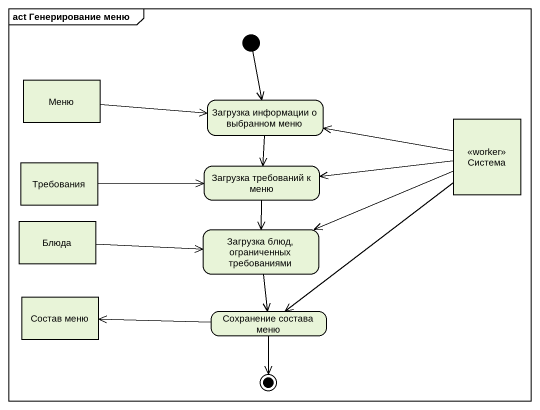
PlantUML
@startuml
mainframe act Генерирование меню
hide empty description
state Меню <<object>>
state "Загрузка информации о выбранном меню" as Загрузка_информации_о
state Система <<worker>>
state Требования <<object>>
state "Загрузка требований к меню" as Загрузка_требований_к_меню
state Блюда <<object>>
state "Загрузка блюд, ограниченных требованиями" as Загрузка_блюд_ограниченных
state "Состав меню" as Состав_меню <<object>>
state "Сохранение состава меню" as Сохранение_состава_меню
[*] --> Загрузка_информации_о
Меню -right-> Загрузка_информации_о
Загрузка_информации_о --> Загрузка_требований_к_меню
Система -left-> Загрузка_информации_о
Система -left-> Загрузка_требований_к_меню
Система -left-> Загрузка_блюд_ограниченных
Система --> Сохранение_состава_меню
Требования -right-> Загрузка_требований_к_меню
Загрузка_требований_к_меню --> Загрузка_блюд_ограниченных
Блюда -right-> Загрузка_блюд_ограниченных
Загрузка_блюд_ограниченных --> Сохранение_состава_меню
Сохранение_состава_меню -left-> Состав_меню
Сохранение_состава_меню --> [*]
@enduml
